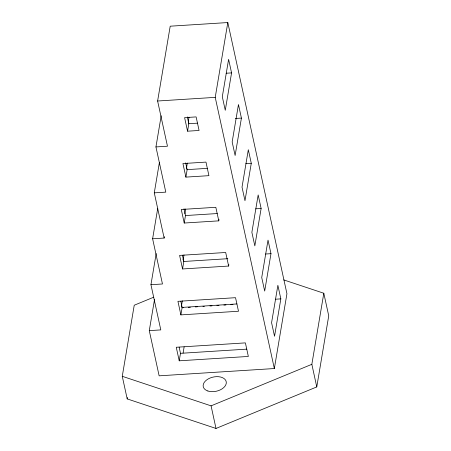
<?xml version="1.0" encoding="UTF-8"?>
<svg xmlns="http://www.w3.org/2000/svg" width="451" height="451" viewBox="0 0 451 451"><rect width="100%" height="100%" fill="white"/><g stroke="black" fill="none" stroke-linecap="round" stroke-linejoin="round"><path stroke-width="0.68" d="M149.281 330.634L160.798 329.901L150.944 284.705L162.467 283.978L152.613 238.782L164.136 238.055L154.281 192.859L165.799 192.132L155.945 146.936L167.468 146.203L157.613 101.007L170.207 26.192L227.817 22.55L286.937 293.725L274.349 368.54L159.135 375.83L149.281 330.634L154.524 299.458M155.945 146.936L161.193 115.76M283.747 279.913L323.807 293.246L328.734 315.841L316.771 386.919L216.001 428.45L127.193 398.904L122.266 376.309L134.229 305.231L153.735 297.192M154.281 192.859L159.412 162.377M152.613 238.782L157.743 208.3M127.193 398.904L127.424 397.523M150.944 284.705L156.193 253.535M164.136 238.055L164.361 236.696M188.298 121.285L188.997 117.153M187.554 131.19L184.6 117.632L196.123 116.905L199.077 130.463L187.554 131.19L188.817 123.709L187.334 116.927M186.517 167.896L187.328 163.082M185.885 177.113L182.931 163.555L205.972 162.101L208.931 175.659L185.885 177.113L187.148 169.632L185.671 162.85M184.848 213.819L185.66 209.005M219.011 219.49L218.786 220.855L184.222 223.036L185.479 215.555L184.002 208.779M183.185 259.742L183.997 254.928M228.866 264.686L228.64 266.051L182.554 268.965L183.811 261.479L182.48 255.379M274.349 368.54L215.223 97.365L227.817 22.55M182.328 300.851L181.516 305.671L181.838 307.075M180.885 314.888L177.931 301.33L235.535 297.688L238.494 311.246L180.885 314.888L182.148 307.407L180.817 301.302M179.222 360.811L176.262 347.253L245.389 342.884L248.349 356.442L179.222 360.811L180.479 353.33L179.148 347.231M183.095 353.065L184.138 346.87M231.566 72.893L225.269 110.298L222.309 96.739L228.606 59.335L231.566 72.893L226.143 73.237M241.42 118.089L235.123 155.494L232.164 141.935L238.461 104.531L241.42 118.089L235.321 118.472M251.275 163.285L244.978 200.689L242.018 187.131L248.315 149.726L251.275 163.285L245.851 163.628M261.129 208.48L254.832 245.885L251.872 232.327L258.169 194.922L261.129 208.48L255.706 208.824M270.983 253.676L264.686 291.081L261.727 277.523L268.024 240.118L270.983 253.676L265.56 254.02M280.838 298.872L274.541 336.277L271.581 322.719L277.878 285.314L280.838 298.872L275.414 299.216M316.771 386.919L311.844 364.318L323.807 293.246M122.266 376.309L211.074 405.855L311.844 364.318M157.613 101.007L215.223 97.365M188.817 123.709L197.623 123.151M187.148 169.632L207.398 168.353M185.479 215.555L217.281 213.548M183.811 261.479L227.806 258.699M182.148 307.407L236.944 303.94M181.99 307.762L183.382 307.672M188.27 307.368L190.367 307.232M195.255 306.922L197.352 306.793M202.939 306.438L204.331 306.353M209.918 305.998L212.015 305.863M216.903 305.558L218.994 305.423M223.882 305.113L225.979 304.983M230.867 304.673L232.964 304.538M180.479 353.33L246.815 349.136M218.786 220.855L215.826 207.297L181.263 209.478L184.222 223.036M228.64 266.051L225.68 252.492L179.599 255.401L182.554 268.965M188.326 122.559L188.625 123.929M186.511 167.8L186.81 169.17M183.027 258.964L183.478 261.016M211.074 405.855L216.001 428.45M207.872 391A11.754 7.255 -12.3 0 0 226.244 383.429A11.754 7.255 -12.3 0 0 210.053 378.039A11.754 7.255 -12.3 0 0 207.872 391"/></g></svg>
